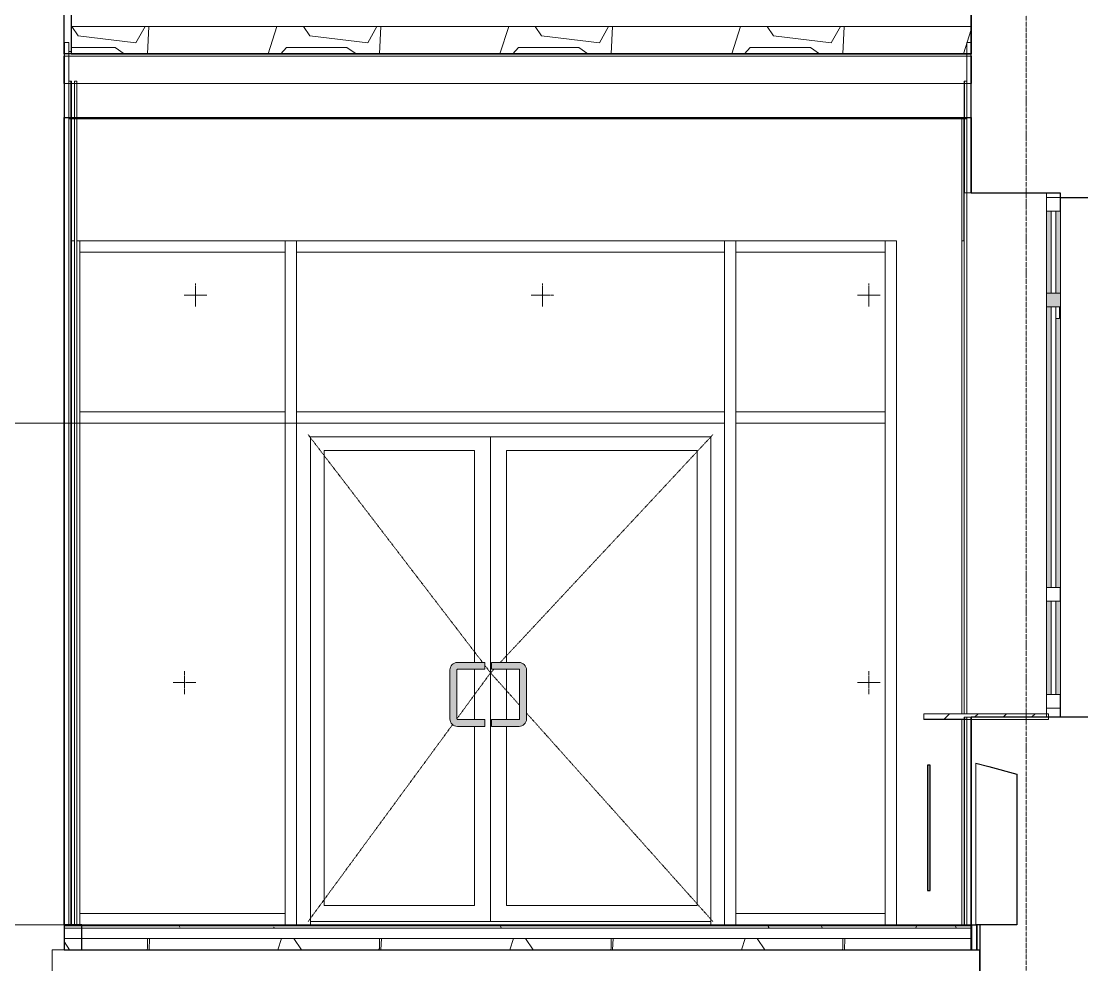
# Model space of a CAD drawing. Header units: millimetres. Extents: x -3929 to 624051, y 52832 to 514950.
# Drawn here: x 492271 to 496946, y 116471 to 120608 of the extents above; entities that cross this region are included whole.
import ezdxf

# ---------------------------------------------------------------- set-up
doc = ezdxf.new("R2010")
doc.units = ezdxf.units.MM
for name, pattern in [('ADSK_Линия сетки', [25, 20, -2.5, 0, -2.5]), ('ADSK_Штриховая_ш2 п1_5', [4.5, 3, -1.5]), ('ADSK_Штриховая_ш3 п1_5', [4.5, 3, -1.5])]:
    doc.linetypes.add(name, pattern=pattern)
for name, color, linetype, lineweight in [('_ Окна', 7, 'Continuous', 9), ('Витраж', 7, 'Continuous', 9), ('Двери', 7, 'Continuous', 9), ('Каркас', 7, 'Continuous', 18), ('Окна', 7, 'Continuous', 9), ('Оси', 253, 'Continuous', 9), ('Отметки', 7, 'Continuous', 9), ('Перекрытие', 7, 'Continuous', 18), ('Потолки', 7, 'Continuous', 9), ('Стены внутренние', 7, 'Continuous', 18), ('Стены наружные', 7, 'Continuous', 18), ('Стены несущие', 7, 'Continuous', 30), ('Стены отделка', 7, 'Continuous', 30), ('Стены штриховка', 7, 'Continuous', 9), ('Узлы', 7, 'Continuous', 18), ('ШТРИХОВКА', 252, 'Continuous', 15)]:
    doc.layers.add(name, color=color, linetype=linetype, lineweight=lineweight)
doc.layers.add('Линии', color=7, linetype='Continuous', lineweight=9, true_color=0x00a600)
pattern_1 = [(228.013, (493549.53, 122061.93), (-8127.9666, -9144.0297), [136.69, -13532.193]), (184.97, (493458.093, 121960.333), (12191.99547, 1016.05502), [234.562, -23221.62]), (132.51, (493224.413, 121940.01), (10159.9124, -11176.0798), [165.393, -16373.89]), (267.274, (492828.173, 121686.013), (1015.88953, 20320.00577), [213.602, -21146.575]), (292.834, (492818.013, 121472.653), (-5080.07417, 12191.9701), [209.453, -20735.923]), (357.274, (492899.293, 121279.613), (-20320.00577, 1015.88953), [213.602, -21146.575]), (37.694, (493112.653, 121269.453), (-13208.04272, -10159.9446), [282.477, -27965.247]), (72.255, (493336.173, 121442.173), (7112.1275, 22351.9589), [266.688, -26402.102]), (121.43, (493417.453, 121696.173), (-8128.10005, 13207.93827), [214.325, -21218.218]), (175.236, (493305.69, 121879.05), (11175.9941, -1016.0697), [244.685, -11989.575]), (222.397, (493061.853, 121899.373), (-12192.08559, -11175.9073), [316.43, -31326.71]), (138.814, (493834.01, 121675.85), (-7111.9922, 6096.0098), [108, -10692.226]), (171.469, (493752.733, 121746.973), (13207.99153, -2032.05404), [205.473, -20341.855]), (225, (493549.5, 121777.45), (1e-13, -1016), [143.68, -1293.16]), (203.199, (493478.41, 121899.37), (5079.9856, 2032.0367), [77.38, -7660.25]), (291.801, (493407.3, 121868.9), (-1015.9787, 3048.007), [109.43, -5361.9]), (30.964, (493447.93, 121767.3), (3047.9913, 2032.0134), [177.73, -5746.52]), (161.565, (493600.33, 121858.73), (2031.999, -1016.002), [128.51, -3084.36]), (16.39, (492818.013, 121868.89), (10159.97517, 3048.0812), [180.035, -17823.53]), (70.346, (492990.73, 121919.69), (-4064.0339, -11175.988), [151.04, -14952.887]), (293.199, (493600.33, 122061.93), (-2032.0367, 5079.9856), [154.75, -7582.87]), (343.61, (493661.293, 121919.69), (-10159.97517, 3048.0812), [180.035, -17823.53]), (339.444, (492818.01, 121238.97), (-5080.0015, 2031.9962), [173.614, -8507.094]), (294.775, (492980.57, 121178.01), (-5079.9732, 11176.0126), [145.47, -14401.437]), (66.801, (493610.5, 121045.93), (2032.0367, 5079.9856), [154.75, -7582.87]), (17.354, (493671.453, 121188.17), (-13208.0015, -4063.99474), [170.313, -16860.95]), (69.444, (493112.65, 121045.93), (-2031.9962, -5080.0015), [86.81, -8593.9]), (101.31, (493549.53, 121045.93), (-1016.005, 4063.999), [51.81, -5128.8]), (165.964, (493539.37, 121096.73), (3048.004, -1015.988), [209.45, -3979.62]), (186.009, (493336.173, 121147.53), (10159.99987, 1015.9998), [194.107, -19216.546]), (303.69, (493447.93, 121675.85), (-1015.998, 2032.002), [146.53, -3516.71]), (353.157, (493529.213, 121553.933), (17271.99206, -2032.06884), [255.823, -25326.404]), (60.945, (493783.21, 121523.45), (-4064.0497, -7111.9723), [104.6, -10355.76]), (90, (493834, 121614.9), (-1016, 1016), [60.96, -955.04]), (120.256, (493315.85, 121178.01), (4063.9449, -7112.031), [141.147, -13973.576]), (48.013, (493244.73, 121299.93), (8127.9666, 9144.0297), [273.377, -13395.505]), (0, (493427.6, 121503.1), (1016, 1016), [264.16, -751.84]), (325.305, (493691.773, 121503.13), (-10160.0187, 7111.9732), [160.644, -15903.726]), (254.055, (493823.85, 121411.69), (-1015.9713, -4064.0072), [147.93, -7248.66]), (207.646, (493783.213, 121269.453), (-19303.9958, -10160.00796), [240.858, -23844.986]), (175.426, (493569.853, 121157.693), (-13207.9993, 1016.01778), [254.812, -25226.34])]

# ---------------------------------------------------------------- blocks, each defined once
blk = doc.blocks.new('AC_ДверьВитражная_Двупольная_Алюминиевая - Остекленные-6453785-Разрез 2-2')
at = {"layer": 'Двери', "linetype": 'ADSK_Штриховая_ш2 п1_5'}
for p, q in [((9797, 6050), (10562.2, 5050.5)), ((11572, 6050), (10639.5, 5050.5)), ((10449, 4803.2), (10597, 5005)), ((10571.8, 5038), (10597, 5005)), ((10611.5, 5020.5), (10597, 5005)), ((10724.5, 4862.4), (10597, 5005)), ((11572, 3914), (10754.5, 4828.8)), ((9797, 3914), (10430.6, 4778.1))]:
    blk.add_line(p, q, dxfattribs=at)
at = {"layer": 'Двери'}
for p, q in [((9807, 3900), (9807, 6040)), ((9807, 6040), (11562, 6040)), ((10597, 3914), (10597, 6040)), ((10597, 6040), (10597, 3914)), ((11562, 3900), (11562, 6040)), ((9867, 5980), (9867, 3984)), ((10527, 5980), (9867, 5980)), ((10527, 5050.5), (10527, 5980)), ((11502, 5980), (10667, 5980)), ((10667, 5980), (10667, 5050.5)), ((11502, 3984), (11502, 5980)), ((10527, 4800), (10527, 5020.5)), ((10667, 5020.5), (10667, 4800)), ((10527, 3984), (10527, 4770)), ((10667, 4770), (10667, 3984)), ((9867, 3984), (10527, 3984)), ((10667, 3984), (11502, 3984)), ((10597, 3914), (9807, 3914)), ((11562, 3914), (9807, 3914)), ((11562, 3914), (10597, 3914))]:
    blk.add_line(p, q, dxfattribs=at)
blk = doc.blocks.new('Прямоугольный импост - Импост структурный с накладкой - 160мм-6453677-Разрез 2-2')
at = {"layer": 'Витраж'}
for p, q in [((11622, 6125), (11622, 3900)), ((11672, 6125), (11672, 3900))]:
    blk.add_line(p, q, dxfattribs=at)
blk = doc.blocks.new('Прямоугольный импост - Импост структурный с накладкой - 160мм-6453678-Разрез 2-2')
at = {"layer": 'Витраж'}
for p, q in [((11622, 6900), (11672, 6900)), ((11622, 6900), (11622, 6125)), ((11672, 6900), (11672, 6125))]:
    blk.add_line(p, q, dxfattribs=at)
blk = doc.blocks.new('Прямоугольный импост - Импост структурный с накладкой - 100мм-5579249-Разрез 2-2')
at = {"layer": 'Витраж'}
blk.add_line((8797, 3950), (9697, 3950), dxfattribs=at)
blk = doc.blocks.new('Прямоугольный импост - Импост структурный с накладкой - 100мм-5579250-Разрез 2-2')
at = {"layer": 'Витраж'}
for p, q in [((9697, 6150), (8797, 6150)), ((9697, 6100), (8797, 6100))]:
    blk.add_line(p, q, dxfattribs=at)
blk = doc.blocks.new('Прямоугольный импост - Импост структурный с накладкой - 100мм-5579251-Разрез 2-2')
at = {"layer": 'Витраж'}
blk.add_line((11672, 3950), (12327, 3950), dxfattribs=at)
blk = doc.blocks.new('Прямоугольный импост - Импост структурный с накладкой - 160мм-6453686-Разрез 2-2')
at = {"layer": 'Витраж'}
blk.add_line((8797, 6125), (8797, 3900), dxfattribs=at)
blk = doc.blocks.new('Прямоугольный импост - Импост структурный с накладкой - 160мм-6453689-Разрез 2-2')
at = {"layer": 'Витраж'}
for p, q in [((8759.6, 6900), (8772.6, 6900)), ((8782.6, 6900), (8797, 6900)), ((8797, 6900), (8797, 6125))]:
    blk.add_line(p, q, dxfattribs=at)
blk = doc.blocks.new('Прямоугольный импост - Импост структурный с накладкой - 160мм-6453687-Разрез 2-2')
at = {"layer": 'Витраж'}
for p, q in [((12327, 6900), (12377, 6900)), ((12327, 6125), (12327, 6900)), ((12377, 6125), (12377, 6900))]:
    blk.add_line(p, q, dxfattribs=at)
blk = doc.blocks.new('Прямоугольный импост - Импост структурный с накладкой - 160мм-6453803-Разрез 2-2')
at = {"layer": 'Витраж'}
for p, q in [((12327, 3900), (12327, 6125)), ((12377, 3900), (12377, 6125))]:
    blk.add_line(p, q, dxfattribs=at)
blk = doc.blocks.new('Прямоугольный импост - Импост структурный с накладкой - 100мм-5579252-Разрез 2-2')
at = {"layer": 'Витраж'}
for p, q in [((12327, 6150), (11672, 6150)), ((12327, 6100), (11672, 6100))]:
    blk.add_line(p, q, dxfattribs=at)
blk = doc.blocks.new('Прямоугольный импост - Импост структурный с накладкой - 100мм-5430460-Разрез 2-2')
at = {"layer": 'Витраж'}
for p, q in [((11622, 6150), (9747, 6150)), ((11622, 6100), (9747, 6100))]:
    blk.add_line(p, q, dxfattribs=at)
blk = doc.blocks.new('окно трехпол с фрамугой - 1800 и 1820х2300_h___нов_ ок15-V66-Разрез 2-2')
at = {"layer": 'Окна', "true_color": 0x383e42}
h = blk.add_hatch(color=250, dxfattribs=at)
h.paths.add_polyline_path([(13034.7, 4910), (13054.5, 4910), (13054.5, 5320), (13034.7, 5320), (13034.7, 5069.3)])
h.paths.add_polyline_path([(13094.5, 4910), (13094.7, 4910.1), (13094.5, 5320), (13074.7, 5320), (13074.7, 4910)])
h.paths.add_polyline_path([(13094.5, 5380), (13094.7, 5380.1), (13094.7, 6610), (13090.7, 6610), (13090.5, 6559.7), (13074.7, 6559.7), (13074.7, 5380)])
h.paths.add_polyline_path([(13034.8, 5380), (13054.5, 5380), (13054.5, 6610), (13034.7, 6610), (13034.7, 5380)])
h.paths.add_polyline_path([(13034.7, 6670), (13054.5, 6670), (13054.5, 7030), (13034.7, 7030), (13034.7, 6829.4)])
h.paths.add_polyline_path([(13094.7, 6670), (13094.5, 7030), (13074.7, 7030), (13074.7, 6670)])
for points in [[(13094.7, 4850), (13094.8, 4850), (13094.5, 4850)], [(13094.5, 4810), (13094.8, 4810), (13094.5, 4850)]]:
    blk.add_hatch(color=250, dxfattribs=at).paths.add_polyline_path(points)
at = {"layer": '_ Окна'}
for p, q in [((13034.5, 7110), (13034.5, 7090)), ((13094.5, 7110), (13034.5, 7110)), ((13094.5, 7090), (13094.5, 7110)), ((13034.5, 7090), (13094.5, 7090)), ((13054.5, 7030), (13054.5, 6670)), ((13074.5, 7030), (13054.5, 7030)), ((13074.5, 6670), (13074.5, 7030)), ((13054.5, 6610), (13054.5, 5380)), ((13074.5, 5380), (13074.5, 6610)), ((13054.5, 5380), (13074.5, 5380)), ((13054.5, 5320), (13054.5, 4910)), ((13074.5, 5320), (13054.5, 5320)), ((13074.5, 4910), (13074.5, 5320)), ((13054.5, 4910), (13074.5, 4910)), ((13034.5, 4850), (13034.5, 4810)), ((13094.5, 4850), (13034.5, 4850)), ((13094.5, 4810), (13094.5, 4850)), ((13034.5, 4810), (13094.5, 4810))]:
    blk.add_line(p, q, dxfattribs=at)
at = {"layer": '_ Окна', "lineweight": 18}
for p, q in [((13094.5, 7090), (13034.5, 7090)), ((13034.5, 7090), (13034.5, 7030)), ((13094.5, 7030), (13094.5, 7090)), ((13034.5, 7030), (13094.5, 7030)), ((13094.5, 5380), (13034.5, 5380)), ((13034.5, 5380), (13034.5, 5320)), ((13094.5, 5320), (13094.5, 5380)), ((13034.5, 5320), (13094.5, 5320)), ((13094.5, 4910), (13034.5, 4910)), ((13034.5, 4910), (13034.5, 4850)), ((13094.5, 4850), (13094.5, 4910)), ((13034.5, 4850), (13094.5, 4850))]:
    blk.add_line(p, q, dxfattribs=at)
at = {"layer": 'Окна'}
for p, q in [((13094.8, 7090), (13094.8, 6670)), ((13094.8, 7090), (13094.8, 6670)), ((13034.7, 7030), (13034.7, 6670)), ((13074.7, 6670), (13074.7, 7030)), ((13094.7, 7030), (13094.5, 7030)), ((13094.7, 6670), (13094.7, 7030)), ((13034.7, 6610), (13034.7, 5380)), ((13094.7, 5380), (13094.7, 6610)), ((13094.8, 6610), (13094.8, 4850)), ((13094.8, 6610), (13094.8, 4850)), ((13074.7, 5380), (13074.7, 6559.7)), ((13094.7, 5380), (13094.5, 5380)), ((13034.7, 5320), (13034.7, 4910)), ((13074.7, 4910), (13074.7, 5320)), ((13094.7, 5320), (13094.5, 5320)), ((13094.7, 4910), (13094.7, 5320)), ((13094.5, 4910), (13094.7, 4910)), ((13094.8, 4850), (13094.5, 4850)), ((13094.8, 4850), (13094.5, 4850))]:
    blk.add_line(p, q, dxfattribs=at)
blk = doc.blocks.new('Окна 72 - Окна 52-2547297-Разрез 2-2')
at = {"layer": '_ Окна', "lineweight": 18}
for p, q in [((13074.5, 6610), (13074.5, 6559.7)), ((13090.5, 6559.7), (13090.5, 6610)), ((13074.5, 6559.7), (13090.5, 6559.7))]:
    blk.add_line(p, q, dxfattribs=at)
at = {"layer": 'Окна'}
for p, q in [((13090.7, 6559.7), (13090.7, 6610)), ((13090.5, 6559.7), (13090.7, 6559.7))]:
    blk.add_line(p, q, dxfattribs=at)
blk = doc.blocks.new('Прямоугольный импост - Импост структурный с накладкой - 100мм-5430461-Разрез 2-2')
at = {"layer": 'Витраж'}
blk.add_line((11622, 6850), (9747, 6850), dxfattribs=at)
blk = doc.blocks.new('Прямоугольный импост - Импост структурный с накладкой - 100мм-5579253-Разрез 2-2')
at = {"layer": 'Витраж'}
blk.add_line((12327, 6850), (11672, 6850), dxfattribs=at)
blk = doc.blocks.new('Прямоугольный импост - Импост структурный с накладкой - 100мм-5579254-Разрез 2-2')
at = {"layer": 'Витраж'}
blk.add_line((9697, 6850), (8797, 6850), dxfattribs=at)

msp = doc.modelspace()

# ---------------------------------------------------------------- hatches: boundary and pattern name
at = {"layer": 'Узлы', "lineweight": 5, "true_color": 0xffffff}
for points in [[(496765.791, 119355.933), (496825.948, 119355.933), (496825.793, 119415.933), (496765.791, 119415.933), (496765.791, 119379.722)], [(494302.913, 117515.933), (494302.913, 117545.933), (494181.016, 117546.718), (494180.23, 117548.615), (494181.016, 117765.674), (494182.913, 117766.46), (494302.913, 117766.46), (494302.913, 117796.46), (494174.454, 117795.346), (494166.571, 117792.081), (494159.802, 117786.887), (494154.608, 117780.118), (494151.343, 117772.236), (494150.23, 117763.777), (494151.343, 117540.156), (494154.608, 117532.274), (494159.802, 117525.505), (494166.571, 117520.311), (494174.454, 117517.046), (494182.913, 117515.933), (494297.378, 117515.933)], [(494332.913, 117515.933), (494461.371, 117517.046), (494469.254, 117520.311), (494476.023, 117525.505), (494481.217, 117532.274), (494484.482, 117540.156), (494485.595, 117548.615), (494484.482, 117772.236), (494481.217, 117780.118), (494476.023, 117786.887), (494469.254, 117792.081), (494461.371, 117795.346), (494452.913, 117796.46), (494332.913, 117796.46), (494332.913, 117766.46), (494454.809, 117765.674), (494455.595, 117763.777), (494454.809, 117546.718), (494452.913, 117545.933), (494332.913, 117545.933)]]:
    msp.add_hatch(color=7, dxfattribs=at).paths.add_polyline_path(points)
at = {"layer": 'ШТРИХОВКА'}
h = msp.add_hatch(dxfattribs=at)
h.set_pattern_fill('FP_17', color=252, style=0, pattern_type=2)
h.set_pattern_definition(pattern_1)
h.paths.add_polyline_path([(492489.351, 120465.933), (496435.649, 120465.933), (496435.649, 120585.933), (492489.351, 120585.933), (492489.351, 120519.185)])
h = msp.add_hatch(dxfattribs=at)
h.set_pattern_fill('FP_16', color=252, style=0, pattern_type=2)
h.set_pattern_definition([(0, (492818.01, 121045.93), (0, 124.95), []), (315, (492818.01, 121045.93), (124.95, 0), [176.706, -176.706]), (45, (492818.01, 121045.93), (124.95, 0), [176.706, -176.706])])
h.paths.add_polyline_path([(496227.971, 117545.933), (496415.649, 117545.933), (496416.005, 117555.933), (496773.37, 117555.933), (496773.37, 117570.933), (496227.971, 117570.933)])
msp.add_hatch(color=252, dxfattribs=at).paths.add_polyline_path([(496243.351, 116795.933), (496255.351, 116795.933), (496255.351, 117345.933), (496243.351, 117345.933), (496243.351, 116837.401)])
h = msp.add_hatch(dxfattribs=at)
h.set_pattern_fill('FP_2', color=252, style=0, pattern_type=2)
h.set_pattern_definition([(0, (492818.01, 121045.93), (406.4, 101.6), [33.528, -271.272, 33.528, -271.272, -1625.6]), (0, (492818.01, 121045.93), (406.4, 101.6), [-609.6, 33.528, -576.072, 33.528, -271.272, -711.2]), (0, (492818.01, 121045.93), (406.4, 101.6), [-1524, 33.528, -169.672, 33.528, -474.472]), (120, (492970.41, 121096.73), (-291.1882, 301.1527), [33.528, -271.272, 33.528, -271.272, -1625.6]), (120, (492970.41, 121096.73), (-291.1882, 301.1527), [-609.6, 33.528, -576.072, 33.528, -271.272, -711.2]), (120, (492970.41, 121096.73), (-291.1882, 301.1527), [-1524, 33.528, -169.672, 33.528, -474.472]), (240, (493021.21, 121299.93), (-115.2118, -402.7527), [33.528, -271.272, 33.528, -271.272, -1625.6]), (240, (493021.21, 121299.93), (-115.2118, -402.7527), [-609.6, 33.528, -576.072, 33.528, -271.272, -711.2]), (240, (493021.21, 121299.93), (-115.2118, -402.7527), [-1524, 33.528, -169.672, 33.528, -474.472])])
h.paths.add_polyline_path([(494517.835, 116630.933), (496435.649, 116630.933), (496435.649, 116640.933), (492458.755, 116640.933), (492458.755, 116630.933), (494297.378, 116630.933)])
h = msp.add_hatch(dxfattribs=at)
h.set_pattern_fill('FP_17', color=252, style=0, pattern_type=2)
h.set_pattern_definition(pattern_1)
h.paths.add_polyline_path([(494517.835, 116535.933), (496435.649, 116535.933), (496435.649, 116585.933), (492458.755, 116585.933), (492458.755, 116535.933), (494297.378, 116535.933)])

# ---------------------------------------------------------------- linework, layer by layer
at = {"layer": 'Каркас', "lineweight": 30}
for p, q in [((496435.649, 120465.933), (492458.755, 120465.933)), ((492458.755, 120185.933), (496435.649, 120185.933))]:
    msp.add_line(p, q, dxfattribs=at)
at = {"layer": 'Каркас'}
for p, q in [((492458.755, 120465.933), (492458.755, 120455.933)), ((496435.649, 120455.933), (496435.649, 120465.933)), ((492458.755, 120455.933), (496435.649, 120455.933)), ((496435.649, 120335.933), (492458.755, 120335.933)), ((492458.755, 120335.933), (492458.755, 120185.933)), ((496435.649, 120185.933), (496435.649, 120335.933))]:
    msp.add_line(p, q, dxfattribs=at)
at = {"layer": 'Линии', "color": 7, "linetype": 'ADSK_Штриховая_ш3 п1_5', "lineweight": 5}
for p, q in [((493034.473, 119457.988), (493034.473, 119357.988)), ((494556.112, 119457.988), (494556.112, 119357.988)), ((495986.112, 119457.988), (495986.112, 119357.988)), ((492984.473, 119407.988), (493084.473, 119407.988)), ((494506.112, 119407.988), (494606.112, 119407.988)), ((495936.112, 119407.988), (496036.112, 119407.988)), ((492986.112, 117757.988), (492986.112, 117657.988)), ((495986.112, 117757.988), (495986.112, 117657.988)), ((492936.112, 117707.988), (493036.112, 117707.988)), ((495936.112, 117707.988), (496036.112, 117707.988))]:
    msp.add_line(p, q, dxfattribs=at)
at = {"layer": 'Линии', "color": 7}
for p, q in [((496765.791, 119415.933), (496765.791, 119355.933)), ((496825.948, 119415.933), (496765.791, 119415.933)), ((496825.948, 119355.933), (496825.948, 119415.933)), ((496765.791, 119355.933), (496825.948, 119355.933)), ((494150.23, 117548.615), (494150.23, 117763.777)), ((494180.23, 117763.777), (494180.23, 117548.615)), ((494182.913, 117796.46), (494302.913, 117796.46)), ((494302.913, 117766.46), (494182.913, 117766.46)), ((494302.913, 117796.46), (494302.913, 117766.46)), ((494452.913, 117796.46), (494332.913, 117796.46)), ((494332.913, 117796.46), (494332.913, 117766.46)), ((494332.913, 117766.46), (494452.913, 117766.46)), ((494455.595, 117763.777), (494455.595, 117548.615)), ((494485.595, 117548.615), (494485.595, 117763.777)), ((494182.913, 117545.933), (494302.913, 117545.933)), ((494302.913, 117545.933), (494302.913, 117515.933)), ((494452.913, 117545.933), (494332.913, 117545.933)), ((494332.913, 117545.933), (494332.913, 117515.933)), ((494302.913, 117515.933), (494182.913, 117515.933)), ((494332.913, 117515.933), (494452.913, 117515.933)), ((496454.895, 116645.933), (496454.895, 117355.275))]:
    msp.add_line(p, q, dxfattribs=at)
at = {"layer": 'Линии', "color": 7, "lineweight": 30}
for p, q in [((496454.895, 117355.275), (496512.851, 117339.746)), ((496512.851, 117339.746), (496634.895, 117307.045)), ((496634.895, 117307.045), (496634.895, 116645.933)), ((496634.895, 116645.933), (496454.895, 116645.933))]:
    msp.add_line(p, q, dxfattribs=at)
at = {"layer": 'Линии', "color": 7}
for centre, radius, start, end in [((494182.913, 117763.777), 32.683, 90, 180), ((494182.913, 117763.777), 2.683, 90, 180), ((494452.913, 117763.777), 32.683, 0, 90), ((494452.913, 117763.777), 2.683, 0, 90), ((494182.913, 117548.615), 32.683, 180, 270), ((494182.913, 117548.615), 2.683, 180, 270), ((494452.913, 117548.615), 2.683, 270, 0), ((494452.913, 117548.615), 32.683, 270, 0)]:
    msp.add_arc(centre, radius, start, end, dxfattribs=at)
at = {"layer": 'Оси', "linetype": 'ADSK_Линия сетки'}
msp.add_line((496676.112, 107157.883), (496676.112, 128741.962), dxfattribs=at)
at = {"layer": 'Отметки', "lineweight": 5}
msp.add_line((493739.206, 118845.933), (491349.696, 118845.933), dxfattribs=at)
at = {"layer": 'Перекрытие', "lineweight": 30}
for p, q in [((492489.351, 120643.383), (492489.351, 120465.933)), ((496435.649, 120465.933), (496435.649, 120643.383)), ((492489.351, 120465.933), (496435.649, 120465.933)), ((496436.856, 120455.933), (496435.649, 120455.933)), ((496436.856, 120335.933), (496436.856, 120455.933)), ((496435.649, 120335.933), (496436.856, 120335.933)), ((492458.755, 116643.383), (492458.755, 116535.933)), ((496435.649, 116643.383), (492458.755, 116643.383)), ((496435.649, 116535.933), (496435.649, 116643.383)), ((492458.755, 116535.933), (496473.643, 116535.933)), ((496473.643, 116415.933), (496473.643, 116535.933))]:
    msp.add_line(p, q, dxfattribs=at)
at = {"layer": 'Перекрытие'}
for p, q in [((496435.649, 120585.933), (492489.351, 120585.933)), ((492489.351, 120475.933), (492478.755, 120475.933)), ((496435.649, 120455.933), (492458.755, 120455.933)), ((492458.755, 120335.933), (496435.649, 120335.933)), ((496435.649, 116640.933), (492458.755, 116640.933)), ((496435.649, 116630.933), (492458.755, 116630.933)), ((496437.411, 116645.933), (496437.411, 116535.933)), ((496437.727, 116645.933), (496437.727, 116535.933)), ((496458.261, 116535.933), (496458.261, 116645.933)), ((496460.849, 116645.933), (496460.849, 116535.933)), ((496435.649, 116585.933), (492458.755, 116585.933)), ((492458.755, 116535.933), (492406.068, 116535.933)), ((492406.068, 116535.933), (492406.068, 116415.933))]:
    msp.add_line(p, q, dxfattribs=at)
at = {"layer": 'Перекрытие', "lineweight": 9}
for p, q in [((496773.37, 117570.933), (496227.971, 117570.933)), ((496227.971, 117570.933), (496227.971, 117545.933)), ((496773.37, 117545.933), (496773.37, 117570.933)), ((496227.971, 117545.933), (496773.37, 117545.933)), ((492458.755, 116645.933), (492458.755, 116643.383)), ((496435.649, 116645.933), (492536.322, 116645.933)), ((496435.649, 116643.383), (496435.649, 116645.933))]:
    msp.add_line(p, q, dxfattribs=at)
at = {"layer": 'Потолки'}
for p, q in [((496415.649, 120185.933), (492478.755, 120185.933)), ((492478.755, 120180.933), (496415.649, 120180.933))]:
    msp.add_line(p, q, dxfattribs=at)
at = {"layer": 'Стены внутренние'}
for p, q in [((496402.14, 119645.933), (496402.14, 120180.933)), ((496416.005, 117570.933), (496416.005, 119855.933)), ((496825.951, 119835.933), (496825.951, 119415.933)), ((496404.005, 119645.933), (496394.351, 119645.933)), ((496825.951, 119355.933), (496825.951, 117555.933))]:
    msp.add_line(p, q, dxfattribs=at)
at = {"layer": 'Стены наружные'}
for p, q in [((496394.351, 117570.933), (496394.351, 120180.933)), ((496404.005, 117570.933), (496404.005, 119855.933)), ((492528.138, 119645.933), (493428.138, 119645.933)), ((493478.138, 119645.933), (495353.138, 119645.933)), ((495403.138, 119645.933), (496058.138, 119645.933)), ((496394.351, 116645.933), (496394.351, 117545.933))]:
    msp.add_line(p, q, dxfattribs=at)
at = {"layer": 'Стены несущие'}
for p, q in [((492458.755, 120465.933), (492458.755, 120645.933)), ((496435.649, 120645.933), (496435.649, 120465.933)), ((492458.755, 120515.933), (492458.755, 116645.933)), ((496435.649, 119855.933), (496435.649, 120515.933)), ((492458.755, 120335.933), (492458.755, 120455.933)), ((496435.649, 120455.933), (496435.649, 120335.933)), ((492458.755, 116645.933), (492458.755, 120185.933)), ((496435.649, 120185.933), (496435.649, 119855.933)), ((496435.649, 119855.933), (496825.651, 119855.933)), ((496825.651, 119855.933), (496825.651, 119835.933)), ((496825.651, 119835.933), (496945.651, 119835.933)), ((496945.651, 117555.933), (496435.649, 117555.933)), ((496435.649, 117555.933), (496435.649, 116645.933)), ((496435.649, 116645.933), (496435.649, 117555.933)), ((496255.351, 117345.933), (496243.351, 117345.933)), ((496243.351, 117345.933), (496243.351, 116795.933)), ((496255.351, 116795.933), (496255.351, 117345.933)), ((496243.351, 116795.933), (496255.351, 116795.933)), ((492536.322, 116645.933), (492458.755, 116645.933)), ((492536.322, 116535.933), (492536.322, 116645.933)), ((496435.649, 116645.933), (496454.895, 116645.933)), ((496473.852, 112635.933), (496473.852, 116645.933))]:
    msp.add_line(p, q, dxfattribs=at)
at = {"layer": 'Стены отделка', "lineweight": 9}
for p, q in [((492478.755, 120515.933), (492458.755, 120515.933)), ((492478.755, 120515.933), (492478.755, 116645.933)), ((496435.649, 120515.933), (496415.649, 120515.933)), ((496415.649, 119855.933), (496415.649, 120515.933)), ((492490.755, 120345.933), (492478.755, 120345.933)), ((492490.755, 116645.933), (492490.755, 120345.933)), ((492503.755, 120345.933), (492503.755, 116645.933)), ((492513.755, 120345.933), (492503.755, 120345.933)), ((492513.755, 116645.933), (492513.755, 120345.933)), ((496415.649, 120345.933), (496403.649, 120345.933)), ((496403.649, 120345.933), (496403.649, 119855.933)), ((496403.649, 119855.933), (496435.649, 119855.933)), ((496435.649, 117555.933), (496403.649, 117555.933)), ((496403.649, 117555.933), (496403.649, 116645.933)), ((496415.649, 117555.933), (496415.649, 116645.933))]:
    msp.add_line(p, q, dxfattribs=at)
at = {"layer": 'Стены штриховка'}
for p, q in [((492458.755, 120455.933), (492458.755, 120465.933)), ((496435.649, 120465.933), (496435.649, 120455.933)), ((492458.755, 120185.933), (492458.755, 120335.933)), ((492488.755, 120345.933), (492488.755, 116645.933)), ((496405.649, 119855.933), (496405.649, 120345.933)), ((496435.649, 120335.933), (496435.649, 120185.933)), ((496405.649, 116645.933), (496405.649, 117555.933)), ((492078.755, 116645.933), (492458.755, 116645.933))]:
    msp.add_line(p, q, dxfattribs=at)

# ---------------------------------------------------------------- block references
at = {"layer": 'Витраж'}
for name, p in [('Прямоугольный импост - Импост структурный с накладкой - 160мм-6453689-Разрез 2-2', (483731.112, 112745.933)), ('Прямоугольный импост - Импост структурный с накладкой - 160мм-6453678-Разрез 2-2', (481806.112, 112745.933)), ('Прямоугольный импост - Импост структурный с накладкой - 160мм-6453678-Разрез 2-2', (483731.112, 112745.933)), ('Прямоугольный импост - Импост структурный с накладкой - 160мм-6453687-Разрез 2-2', (483731.112, 112745.933)), ('Прямоугольный импост - Импост структурный с накладкой - 100мм-5579254-Разрез 2-2', (483731.112, 112745.933)), ('Прямоугольный импост - Импост структурный с накладкой - 100мм-5430461-Разрез 2-2', (483731.112, 112745.933)), ('Прямоугольный импост - Импост структурный с накладкой - 100мм-5579253-Разрез 2-2', (483731.112, 112745.933)), ('Прямоугольный импост - Импост структурный с накладкой - 100мм-5579250-Разрез 2-2', (483731.112, 112745.933)), ('Прямоугольный импост - Импост структурный с накладкой - 100мм-5430460-Разрез 2-2', (483731.112, 112745.933)), ('Прямоугольный импост - Импост структурный с накладкой - 100мм-5579252-Разрез 2-2', (483731.112, 112745.933)), ('Прямоугольный импост - Импост структурный с накладкой - 160мм-6453686-Разрез 2-2', (483731.112, 112745.933)), ('Прямоугольный импост - Импост структурный с накладкой - 160мм-6453677-Разрез 2-2', (481806.112, 112745.933)), ('Прямоугольный импост - Импост структурный с накладкой - 160мм-6453677-Разрез 2-2', (483731.112, 112745.933)), ('Прямоугольный импост - Импост структурный с накладкой - 160мм-6453803-Разрез 2-2', (483731.112, 112745.933)), ('Прямоугольный импост - Импост структурный с накладкой - 100мм-5579249-Разрез 2-2', (483731.112, 112745.933)), ('Прямоугольный импост - Импост структурный с накладкой - 100мм-5579251-Разрез 2-2', (483731.112, 112745.933))]:
    msp.add_blockref(name, p, dxfattribs=at)
at = {"layer": 'Двери'}
msp.add_blockref('AC_ДверьВитражная_Двупольная_Алюминиевая - Остекленные-6453785-Разрез 2-2', (483731.112, 112745.933), dxfattribs=at)
at = {"layer": 'Окна'}
for name in ['окно трехпол с фрамугой - 1800 и 1820х2300_h___нов_ ок15-V66-Разрез 2-2', 'Окна 72 - Окна 52-2547297-Разрез 2-2']:
    msp.add_blockref(name, (483731.112, 112745.933), dxfattribs=at)

doc.saveas('drawing.dxf')
